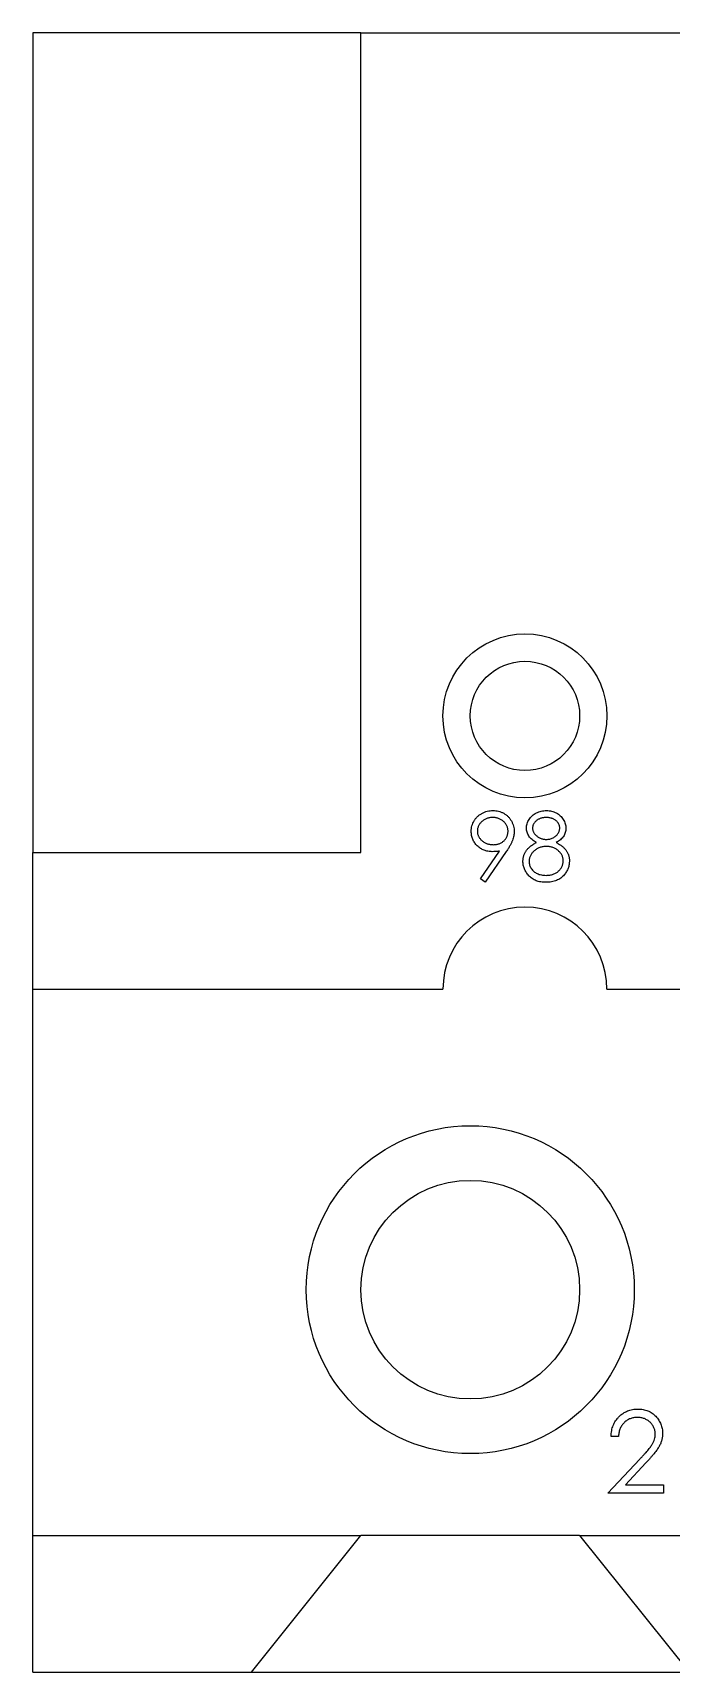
# Model space of a CAD drawing. Extents: x 421830 to 422830, y 295846 to 298046.
# Drawn here: x 422256.1 to 422279.5, y 296810.9 to 296870.9 of the extents above; entities that cross this region are included whole.
import ezdxf

# ---------------------------------------------------------------- set-up
doc = ezdxf.new("R2010")
doc.units = 0
doc.header["$MEASUREMENT"] = 0
doc.layers.add('PV-2878', color=7, linetype='Continuous')

# ---------------------------------------------------------------- blocks, each defined once
blk = doc.blocks.new('Manufacturer上海良信PartName热继电器SeriesNDR2-95ShellFrameLimitingCurrentRemarkPartTypeMinCurrent17MaxCurrent104Poles3PMinPower0MaxPower0LibType3DelFlgfalseUpdateDate2023-01-0100000')
at = {"layer": 'PV-2878'}
for p, q in [((-35, 22.944), (-35, -7.056)), ((-23, 22.944), (-35, 22.944)), ((-23, 22.944), (23, 22.944)), ((-23, -7.056), (-23, 22.944)), ((-35, -7.056), (-23, -7.056)), ((-35, -12.056), (-35, -7.056)), ((-18.631, -8.023), (-17.936, -7.007)), ((-17.682, -7.022), (-18.452, -8.148)), ((-18.452, -8.148), (-18.631, -8.023)), ((-35, -32.056), (-35, -12.056)), ((-35, -12.056), (-20, -12.056)), ((-14, -12.056), (-9, -12.056)), ((-13.582, -28.424), (-13.851, -28.424)), ((-13.967, -30.5), (-12.803, -29.259)), ((-12.574, -29.392), (-13.324, -30.193)), ((-11.928, -30.5), (-13.967, -30.5)), ((-13.324, -30.193), (-11.928, -30.193)), ((-11.928, -30.193), (-11.928, -30.5)), ((-35, -32.056), (-23, -32.056)), ((-35, -37.056), (-35, -32.056)), ((-27, -37.056), (-23, -32.056)), ((-15, -32.056), (-23, -32.056)), ((-15, -32.056), (-5, -32.056)), ((-15, -32.056), (-11, -37.056)), ((-35, -37.056), (-27, -37.056)), ((-27, -37.056), (-11, -37.056))]:
    blk.add_line(p, q, dxfattribs=at)
for centre, radius in [((-17, -2.056), 3), ((-17, -2.056), 2), ((-19, -23.056), 6), ((-19, -23.056), 4)]:
    blk.add_circle(centre, radius, dxfattribs=at)
blk.add_arc((-17, -12.056), 3, 0, 180, dxfattribs=at)
for points, knots in [([(-18.965, -6.286), (-18.963, -6.251), (-18.961, -6.182), (-18.941, -6.082), (-18.909, -5.987), (-18.864, -5.898), (-18.808, -5.816), (-18.74, -5.742), (-18.661, -5.677), (-18.573, -5.621), (-18.478, -5.576), (-18.378, -5.543), (-18.274, -5.524), (-18.204, -5.521), (-18.169, -5.52)], [0, 0, 0, 0, 0.085249, 0.167327, 0.248175, 0.328829, 0.409908, 0.490584, 0.572993, 0.658265, 0.744222, 0.82906, 0.913938, 1, 1, 1, 1]), ([(-18.18, -5.776), (-18.199, -5.777), (-18.237, -5.778), (-18.292, -5.784), (-18.345, -5.796), (-18.395, -5.812), (-18.444, -5.833), (-18.491, -5.858), (-18.535, -5.888), (-18.577, -5.921), (-18.615, -5.958), (-18.648, -5.998), (-18.677, -6.039), (-18.7, -6.082), (-18.718, -6.127), (-18.731, -6.174), (-18.739, -6.223), (-18.74, -6.256), (-18.74, -6.273)], [0, 0, 0, 0, 0.068712, 0.134812, 0.199538, 0.263335, 0.326747, 0.390328, 0.454126, 0.519203, 0.58351, 0.645497, 0.70529, 0.763488, 0.821856, 0.880004, 0.939108, 1, 1, 1, 1]), ([(-17.618, -6.273), (-17.619, -6.256), (-17.62, -6.223), (-17.627, -6.174), (-17.641, -6.127), (-17.659, -6.082), (-17.682, -6.039), (-17.71, -5.998), (-17.744, -5.958), (-17.782, -5.921), (-17.824, -5.888), (-17.868, -5.858), (-17.915, -5.833), (-17.964, -5.812), (-18.015, -5.796), (-18.068, -5.784), (-18.123, -5.778), (-18.161, -5.777), (-18.18, -5.776)], [0, 0, 0, 0, 0.0607601, 0.1197352, 0.1777569, 0.235999, 0.2940704, 0.3537332, 0.4159726, 0.4801398, 0.5450761, 0.6087349, 0.6721779, 0.7354528, 0.7991116, 0.8642837, 0.9308371, 1, 1, 1, 1]), ([(-18.169, -5.52), (-18.134, -5.521), (-18.066, -5.524), (-17.965, -5.543), (-17.869, -5.575), (-17.777, -5.619), (-17.692, -5.674), (-17.616, -5.74), (-17.55, -5.816), (-17.495, -5.901), (-17.45, -5.993), (-17.418, -6.089), (-17.398, -6.187), (-17.395, -6.254), (-17.394, -6.288)], [0, 0, 0, 0, 0.085532, 0.169003, 0.251943, 0.335682, 0.419409, 0.501265, 0.583703, 0.668, 0.751919, 0.834598, 0.916526, 1, 1, 1, 1]), ([(-16.945, -6.162), (-16.944, -6.135), (-16.942, -6.081), (-16.923, -6.002), (-16.892, -5.923), (-16.85, -5.847), (-16.797, -5.775), (-16.735, -5.71), (-16.663, -5.653), (-16.582, -5.606), (-16.496, -5.567), (-16.404, -5.54), (-16.31, -5.523), (-16.245, -5.521), (-16.213, -5.52)], [0, 0, 0, 0, 0.074058, 0.14887, 0.226668, 0.307735, 0.391157, 0.473929, 0.557928, 0.644989, 0.733364, 0.821092, 0.909287, 1, 1, 1, 1]), ([(-16.225, -5.776), (-16.243, -5.777), (-16.277, -5.778), (-16.327, -5.783), (-16.375, -5.792), (-16.421, -5.804), (-16.464, -5.821), (-16.506, -5.84), (-16.544, -5.864), (-16.58, -5.891), (-16.613, -5.92), (-16.642, -5.951), (-16.666, -5.983), (-16.687, -6.017), (-16.702, -6.052), (-16.713, -6.088), (-16.72, -6.126), (-16.721, -6.152), (-16.721, -6.165)], [0, 0, 0, 0, 0.075243, 0.147209, 0.216447, 0.284025, 0.350655, 0.415031, 0.47963, 0.544652, 0.608044, 0.667828, 0.725114, 0.780992, 0.835527, 0.889438, 0.944072, 1, 1, 1, 1]), ([(-15.727, -6.16), (-15.728, -6.148), (-15.729, -6.125), (-15.735, -6.09), (-15.745, -6.056), (-15.759, -6.022), (-15.777, -5.99), (-15.799, -5.958), (-15.825, -5.927), (-15.855, -5.896), (-15.888, -5.868), (-15.926, -5.843), (-15.967, -5.822), (-16.012, -5.805), (-16.06, -5.793), (-16.112, -5.783), (-16.167, -5.778), (-16.206, -5.777), (-16.225, -5.776)], [0, 0, 0, 0, 0.050902, 0.101034, 0.151084, 0.203062, 0.256248, 0.310847, 0.368769, 0.430015, 0.49252, 0.556049, 0.621996, 0.690192, 0.761385, 0.836356, 0.915487, 1, 1, 1, 1]), ([(-16.213, -5.52), (-16.181, -5.521), (-16.118, -5.523), (-16.026, -5.54), (-15.938, -5.568), (-15.854, -5.607), (-15.776, -5.654), (-15.707, -5.712), (-15.646, -5.776), (-15.596, -5.848), (-15.554, -5.924), (-15.525, -6.004), (-15.507, -6.086), (-15.504, -6.141), (-15.503, -6.169)], [0, 0, 0, 0, 0.08941, 0.176306, 0.262626, 0.349446, 0.435498, 0.518928, 0.601355, 0.684256, 0.765807, 0.844877, 0.92228, 1, 1, 1, 1]), ([(-18.199, -7.026), (-18.225, -7.026), (-18.277, -7.024), (-18.352, -7.014), (-18.425, -6.998), (-18.495, -6.974), (-18.562, -6.944), (-18.625, -6.907), (-18.686, -6.863), (-18.743, -6.813), (-18.794, -6.759), (-18.84, -6.701), (-18.878, -6.639), (-18.91, -6.574), (-18.934, -6.506), (-18.952, -6.436), (-18.963, -6.362), (-18.964, -6.311), (-18.965, -6.286)], [0, 0, 0, 0, 0.066295, 0.130131, 0.192862, 0.25436, 0.31591, 0.377338, 0.440205, 0.504175, 0.568034, 0.630228, 0.690861, 0.751422, 0.811466, 0.87275, 0.935391, 1, 1, 1, 1]), ([(-18.74, -6.273), (-18.74, -6.29), (-18.739, -6.323), (-18.731, -6.372), (-18.717, -6.419), (-18.699, -6.465), (-18.674, -6.508), (-18.644, -6.549), (-18.61, -6.588), (-18.57, -6.625), (-18.527, -6.659), (-18.48, -6.689), (-18.432, -6.714), (-18.381, -6.734), (-18.328, -6.75), (-18.273, -6.762), (-18.216, -6.768), (-18.177, -6.769), (-18.157, -6.77)], [0, 0, 0, 0, 0.05954, 0.117423, 0.17444, 0.231734, 0.289722, 0.3492, 0.410516, 0.47508, 0.540094, 0.604444, 0.668697, 0.73211, 0.796739, 0.862906, 0.930462, 1, 1, 1, 1]), ([(-18.157, -6.77), (-18.137, -6.769), (-18.099, -6.768), (-18.042, -6.762), (-17.989, -6.751), (-17.938, -6.734), (-17.89, -6.714), (-17.845, -6.689), (-17.804, -6.659), (-17.766, -6.626), (-17.732, -6.588), (-17.701, -6.549), (-17.675, -6.508), (-17.655, -6.464), (-17.638, -6.419), (-17.627, -6.372), (-17.62, -6.323), (-17.619, -6.29), (-17.618, -6.273)], [0, 0, 0, 0, 0.072713, 0.141547, 0.208363, 0.272462, 0.33539, 0.397711, 0.459383, 0.522098, 0.584315, 0.644392, 0.703345, 0.761509, 0.82003, 0.878517, 0.938265, 1, 1, 1, 1]), ([(-17.394, -6.288), (-17.395, -6.314), (-17.397, -6.368), (-17.409, -6.449), (-17.429, -6.531), (-17.452, -6.601), (-17.474, -6.658), (-17.495, -6.704), (-17.518, -6.752), (-17.545, -6.802), (-17.575, -6.854), (-17.607, -6.908), (-17.643, -6.965), (-17.669, -7.003), (-17.682, -7.022)], [0, 0, 0, 0, 0.09832, 0.1994175, 0.3056026, 0.4161624, 0.4745824, 0.5370065, 0.6038574, 0.6740896, 0.749417, 0.8282535, 0.9120542, 1, 1, 1, 1]), ([(-16.58, -6.691), (-16.609, -6.676), (-16.665, -6.645), (-16.74, -6.589), (-16.804, -6.528), (-16.855, -6.461), (-16.896, -6.39), (-16.924, -6.316), (-16.943, -6.24), (-16.944, -6.188), (-16.945, -6.162)], [0, 0, 0, 0, 0.14586, 0.282426, 0.41085, 0.535029, 0.654701, 0.770133, 0.884556, 1, 1, 1, 1]), ([(-16.721, -6.165), (-16.721, -6.178), (-16.72, -6.204), (-16.712, -6.242), (-16.701, -6.279), (-16.683, -6.315), (-16.662, -6.351), (-16.636, -6.385), (-16.605, -6.419), (-16.57, -6.451), (-16.532, -6.481), (-16.491, -6.506), (-16.449, -6.528), (-16.406, -6.546), (-16.36, -6.56), (-16.314, -6.57), (-16.265, -6.577), (-16.233, -6.577), (-16.216, -6.578)], [0, 0, 0, 0, 0.0545639, 0.1078262, 0.1619237, 0.2175097, 0.2744983, 0.3348148, 0.3975549, 0.4647546, 0.5329012, 0.6000972, 0.6653542, 0.7310836, 0.7968835, 0.8632916, 0.9308312, 1, 1, 1, 1]), ([(-16.216, -6.578), (-16.195, -6.577), (-16.153, -6.576), (-16.09, -6.564), (-16.03, -6.546), (-15.971, -6.521), (-15.917, -6.49), (-15.869, -6.453), (-15.827, -6.41), (-15.791, -6.363), (-15.764, -6.313), (-15.742, -6.262), (-15.73, -6.211), (-15.728, -6.177), (-15.727, -6.16)], [0, 0, 0, 0, 0.0896899, 0.178494, 0.2668378, 0.3565582, 0.4453342, 0.5308058, 0.6140762, 0.6977071, 0.7791419, 0.8553536, 0.9285568, 1, 1, 1, 1]), ([(-15.503, -6.169), (-15.504, -6.196), (-15.506, -6.249), (-15.523, -6.327), (-15.552, -6.399), (-15.59, -6.468), (-15.641, -6.531), (-15.703, -6.59), (-15.776, -6.645), (-15.83, -6.675), (-15.858, -6.691)], [0, 0, 0, 0, 0.121904, 0.239413, 0.35541, 0.472091, 0.592859, 0.718703, 0.854892, 1, 1, 1, 1]), ([(-17.936, -7.007), (-17.98, -7.013), (-18.068, -7.023), (-18.156, -7.025), (-18.199, -7.026)], [0, 0, 0, 0, 0.507858, 1, 1, 1, 1]), ([(-17.074, -7.376), (-17.073, -7.359), (-17.072, -7.324), (-17.067, -7.273), (-17.058, -7.223), (-17.045, -7.174), (-17.029, -7.127), (-17.008, -7.082), (-16.985, -7.037), (-16.958, -6.993), (-16.926, -6.952), (-16.89, -6.911), (-16.85, -6.871), (-16.804, -6.833), (-16.755, -6.795), (-16.701, -6.759), (-16.643, -6.724), (-16.601, -6.702), (-16.58, -6.691)], [0, 0, 0, 0, 0.058854, 0.116315, 0.172675, 0.22878, 0.28458, 0.340257, 0.39663, 0.453507, 0.512318, 0.572648, 0.636022, 0.702363, 0.771483, 0.844184, 0.92007, 1, 1, 1, 1]), ([(-16.211, -6.834), (-16.233, -6.834), (-16.277, -6.835), (-16.34, -6.844), (-16.402, -6.856), (-16.46, -6.874), (-16.516, -6.898), (-16.569, -6.926), (-16.62, -6.96), (-16.666, -6.999), (-16.709, -7.04), (-16.746, -7.084), (-16.778, -7.129), (-16.804, -7.177), (-16.825, -7.226), (-16.839, -7.277), (-16.847, -7.33), (-16.849, -7.366), (-16.849, -7.384)], [0, 0, 0, 0, 0.071269, 0.139812, 0.206497, 0.271535, 0.336082, 0.400528, 0.464984, 0.53005, 0.594423, 0.655583, 0.714849, 0.772115, 0.828999, 0.885122, 0.942079, 1, 1, 1, 1]), ([(-15.599, -7.36), (-15.6, -7.343), (-15.601, -7.31), (-15.609, -7.26), (-15.623, -7.212), (-15.643, -7.165), (-15.669, -7.12), (-15.7, -7.076), (-15.737, -7.034), (-15.778, -6.994), (-15.824, -6.956), (-15.872, -6.924), (-15.923, -6.896), (-15.976, -6.873), (-16.032, -6.856), (-16.089, -6.843), (-16.149, -6.835), (-16.19, -6.835), (-16.211, -6.834)], [0, 0, 0, 0, 0.057339, 0.113063, 0.169181, 0.225775, 0.283826, 0.343454, 0.405907, 0.471392, 0.538003, 0.603064, 0.667602, 0.732225, 0.797005, 0.863048, 0.930357, 1, 1, 1, 1]), ([(-15.858, -6.691), (-15.838, -6.702), (-15.798, -6.723), (-15.741, -6.756), (-15.689, -6.792), (-15.641, -6.827), (-15.596, -6.864), (-15.557, -6.903), (-15.521, -6.942), (-15.49, -6.983), (-15.463, -7.024), (-15.439, -7.068), (-15.419, -7.112), (-15.403, -7.158), (-15.39, -7.206), (-15.381, -7.254), (-15.376, -7.305), (-15.375, -7.339), (-15.375, -7.356)], [0, 0, 0, 0, 0.079525, 0.1551, 0.22722, 0.295911, 0.362056, 0.42552, 0.485813, 0.544495, 0.60146, 0.657841, 0.713974, 0.769468, 0.82613, 0.882885, 0.940701, 1, 1, 1, 1]), ([(-16.228, -8.148), (-16.261, -8.147), (-16.327, -8.146), (-16.422, -8.135), (-16.51, -8.116), (-16.593, -8.09), (-16.669, -8.056), (-16.739, -8.014), (-16.803, -7.965), (-16.859, -7.908), (-16.91, -7.848), (-16.953, -7.785), (-16.99, -7.72), (-17.021, -7.655), (-17.045, -7.587), (-17.061, -7.518), (-17.072, -7.448), (-17.073, -7.4), (-17.074, -7.376)], [0, 0, 0, 0, 0.078556, 0.152863, 0.22356, 0.290375, 0.355403, 0.418291, 0.480389, 0.543073, 0.604924, 0.664398, 0.721943, 0.778375, 0.83383, 0.888861, 0.944089, 1, 1, 1, 1]), ([(-16.849, -7.384), (-16.848, -7.406), (-16.846, -7.451), (-16.831, -7.517), (-16.806, -7.581), (-16.772, -7.642), (-16.73, -7.699), (-16.677, -7.749), (-16.619, -7.793), (-16.551, -7.829), (-16.478, -7.857), (-16.398, -7.877), (-16.314, -7.89), (-16.255, -7.891), (-16.225, -7.892)], [0, 0, 0, 0, 0.074898, 0.148596, 0.224471, 0.302323, 0.381919, 0.461149, 0.542417, 0.626716, 0.714597, 0.804903, 0.900127, 1, 1, 1, 1]), ([(-16.225, -7.892), (-16.202, -7.891), (-16.156, -7.89), (-16.09, -7.883), (-16.027, -7.87), (-15.968, -7.853), (-15.912, -7.831), (-15.861, -7.803), (-15.812, -7.771), (-15.769, -7.733), (-15.729, -7.693), (-15.695, -7.65), (-15.665, -7.606), (-15.641, -7.56), (-15.622, -7.513), (-15.609, -7.464), (-15.601, -7.413), (-15.6, -7.378), (-15.599, -7.36)], [0, 0, 0, 0, 0.0765589, 0.1491614, 0.2188268, 0.2855671, 0.3503131, 0.4141252, 0.4771792, 0.540368, 0.6022024, 0.6620337, 0.7199344, 0.7759074, 0.8311149, 0.8866674, 0.9425524, 1, 1, 1, 1]), ([(-15.375, -7.356), (-15.375, -7.38), (-15.377, -7.428), (-15.386, -7.498), (-15.4, -7.566), (-15.421, -7.633), (-15.448, -7.696), (-15.481, -7.758), (-15.519, -7.818), (-15.549, -7.855), (-15.564, -7.874)], [0, 0, 0, 0, 0.1281582, 0.2536731, 0.3773253, 0.4993846, 0.6229184, 0.7458394, 0.8713953, 1, 1, 1, 1]), ([(-15.564, -7.874), (-15.584, -7.896), (-15.624, -7.939), (-15.691, -7.995), (-15.766, -8.043), (-15.846, -8.081), (-15.933, -8.112), (-16.026, -8.133), (-16.125, -8.145), (-16.193, -8.147), (-16.228, -8.148)], [0, 0, 0, 0, 0.1192835, 0.2370929, 0.354796, 0.4745763, 0.5974601, 0.7249262, 0.8588832, 1, 1, 1, 1]), ([(-13.851, -28.424), (-13.849, -28.388), (-13.846, -28.318), (-13.83, -28.215), (-13.807, -28.118), (-13.774, -28.025), (-13.734, -27.937), (-13.685, -27.854), (-13.627, -27.776), (-13.562, -27.704), (-13.491, -27.638), (-13.415, -27.581), (-13.334, -27.532), (-13.25, -27.492), (-13.161, -27.462), (-13.069, -27.439), (-12.972, -27.426), (-12.906, -27.424), (-12.873, -27.424)], [0, 0, 0, 0, 0.068791, 0.135103, 0.198979, 0.261904, 0.323495, 0.385195, 0.446969, 0.509765, 0.572251, 0.633405, 0.693251, 0.752583, 0.812579, 0.873275, 0.93555, 1, 1, 1, 1]), ([(-12.873, -27.424), (-12.84, -27.424), (-12.775, -27.426), (-12.681, -27.439), (-12.591, -27.459), (-12.506, -27.488), (-12.426, -27.526), (-12.351, -27.572), (-12.28, -27.626), (-12.216, -27.688), (-12.158, -27.755), (-12.107, -27.827), (-12.064, -27.901), (-12.027, -27.978), (-12.001, -28.058), (-11.981, -28.141), (-11.969, -28.227), (-11.967, -28.286), (-11.967, -28.315)], [0, 0, 0, 0, 0.069475, 0.136517, 0.200789, 0.26383, 0.325735, 0.387291, 0.449509, 0.512968, 0.576275, 0.63758, 0.697903, 0.757172, 0.816599, 0.876653, 0.93729, 1, 1, 1, 1]), ([(-12.887, -27.731), (-12.91, -27.732), (-12.956, -27.733), (-13.024, -27.741), (-13.088, -27.756), (-13.15, -27.776), (-13.209, -27.801), (-13.264, -27.833), (-13.317, -27.87), (-13.366, -27.913), (-13.411, -27.96), (-13.451, -28.013), (-13.486, -28.07), (-13.516, -28.132), (-13.541, -28.198), (-13.56, -28.269), (-13.574, -28.345), (-13.579, -28.397), (-13.582, -28.424)], [0, 0, 0, 0, 0.064439, 0.126547, 0.186887, 0.245878, 0.304041, 0.362191, 0.420976, 0.48066, 0.5406, 0.600689, 0.661936, 0.724443, 0.789038, 0.856314, 0.926352, 1, 1, 1, 1]), ([(-12.236, -28.339), (-12.236, -28.319), (-12.237, -28.279), (-12.247, -28.219), (-12.261, -28.162), (-12.282, -28.107), (-12.309, -28.055), (-12.342, -28.004), (-12.38, -27.956), (-12.424, -27.91), (-12.472, -27.868), (-12.523, -27.832), (-12.577, -27.801), (-12.634, -27.775), (-12.693, -27.755), (-12.756, -27.742), (-12.82, -27.733), (-12.864, -27.732), (-12.887, -27.731)], [0, 0, 0, 0, 0.061965, 0.122122, 0.180988, 0.239933, 0.299906, 0.359989, 0.421776, 0.486576, 0.551535, 0.615018, 0.677259, 0.73973, 0.80305, 0.866495, 0.931973, 1, 1, 1, 1]), ([(-12.803, -29.259), (-12.775, -29.229), (-12.72, -29.173), (-12.643, -29.09), (-12.574, -29.013), (-12.513, -28.942), (-12.46, -28.876), (-12.413, -28.818), (-12.375, -28.764), (-12.334, -28.702), (-12.294, -28.625), (-12.26, -28.532), (-12.24, -28.437), (-12.237, -28.372), (-12.236, -28.339)], [0, 0, 0, 0, 0.110803, 0.212829, 0.306101, 0.390647, 0.466924, 0.534481, 0.593587, 0.644557, 0.7362, 0.825024, 0.911986, 1, 1, 1, 1]), ([(-11.967, -28.315), (-11.968, -28.357), (-11.971, -28.44), (-11.996, -28.562), (-12.034, -28.68), (-12.08, -28.775), (-12.127, -28.851), (-12.169, -28.914), (-12.218, -28.982), (-12.275, -29.054), (-12.339, -29.132), (-12.41, -29.215), (-12.489, -29.302), (-12.545, -29.361), (-12.574, -29.392)], [0, 0, 0, 0, 0.0987022, 0.1956723, 0.2924224, 0.3913425, 0.4444624, 0.5042288, 0.5703523, 0.6425458, 0.7222875, 0.8079211, 0.9004695, 1, 1, 1, 1])]:
    blk.add_open_spline(points, degree=3, knots=knots, dxfattribs=at)

msp = doc.modelspace()

# ---------------------------------------------------------------- block references
msp.add_blockref('Manufacturer上海良信PartName热继电器SeriesNDR2-95ShellFrameLimitingCurrentRemarkPartTypeMinCurrent17MaxCurrent104Poles3PMinPower0MaxPower0LibType3DelFlgfalseUpdateDate2023-01-0100000', (422291.128, 296847.942))

doc.saveas('drawing.dxf')
